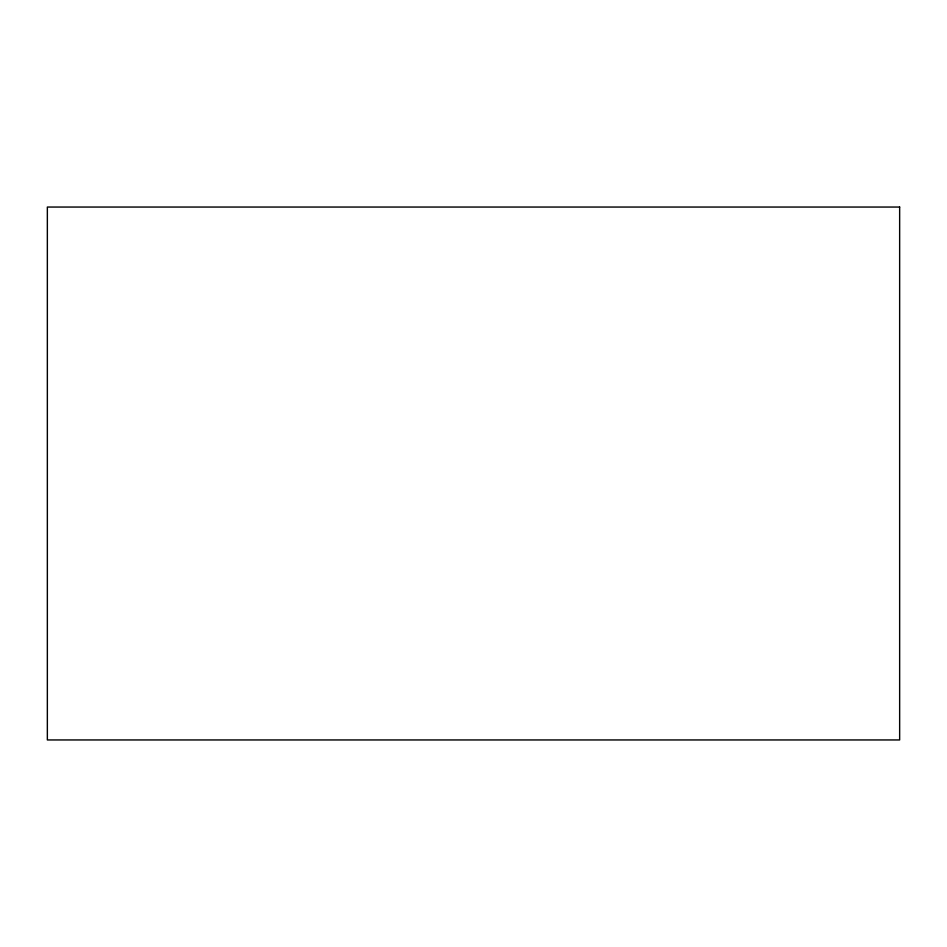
<?xml version="1.0" encoding="UTF-8"?>
<svg xmlns="http://www.w3.org/2000/svg" width="947" height="947" viewBox="0 0 947 947"><rect width="100%" height="100%" fill="white"/><g stroke="black" fill="none" stroke-linecap="round" stroke-linejoin="round"><path stroke-width="1.42" d="M899.65 207.05L47.35 207.05L47.35 739.95L899.65 739.95L899.65 207.05"/></g></svg>
